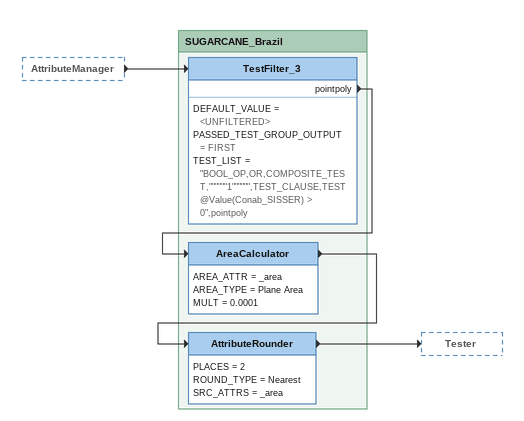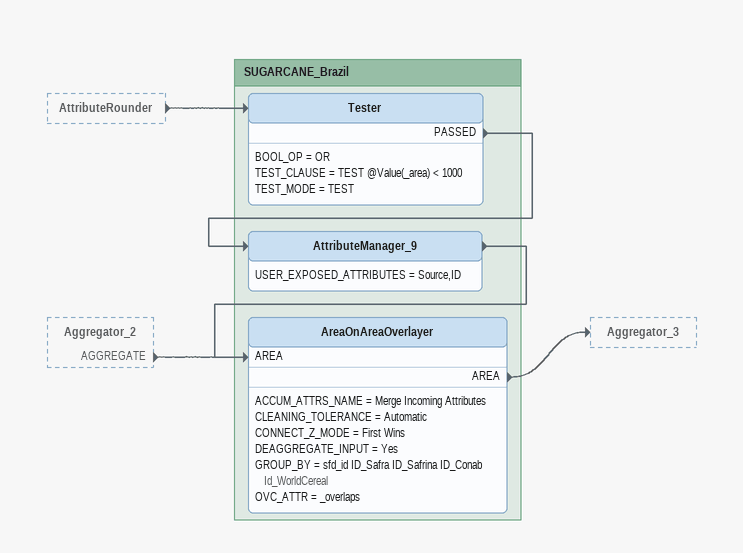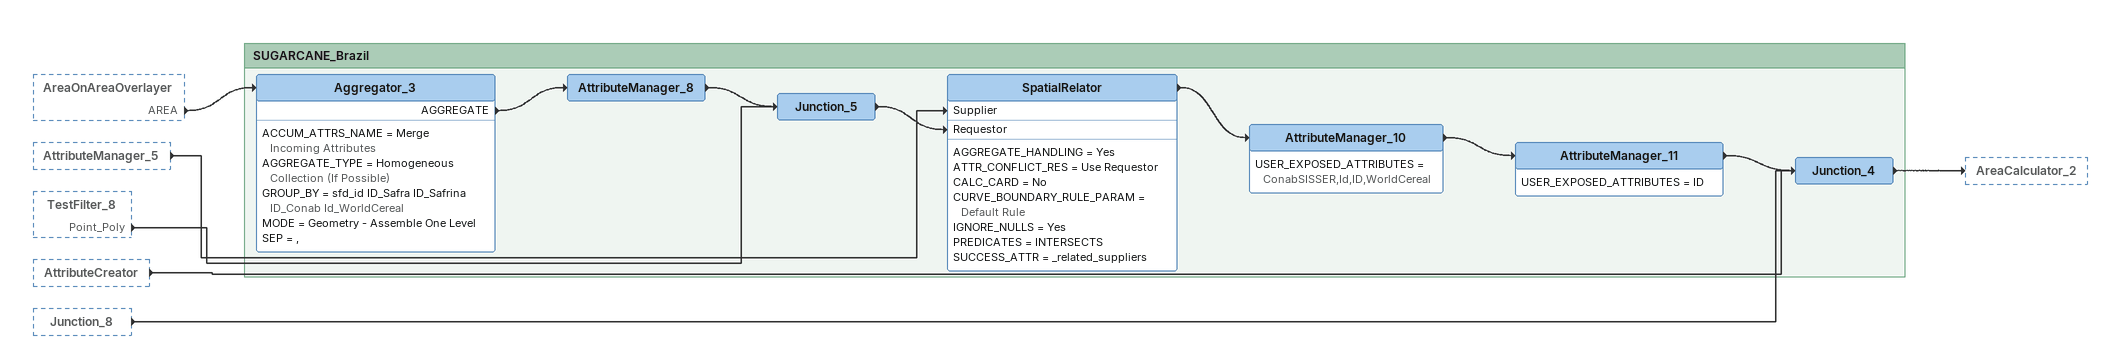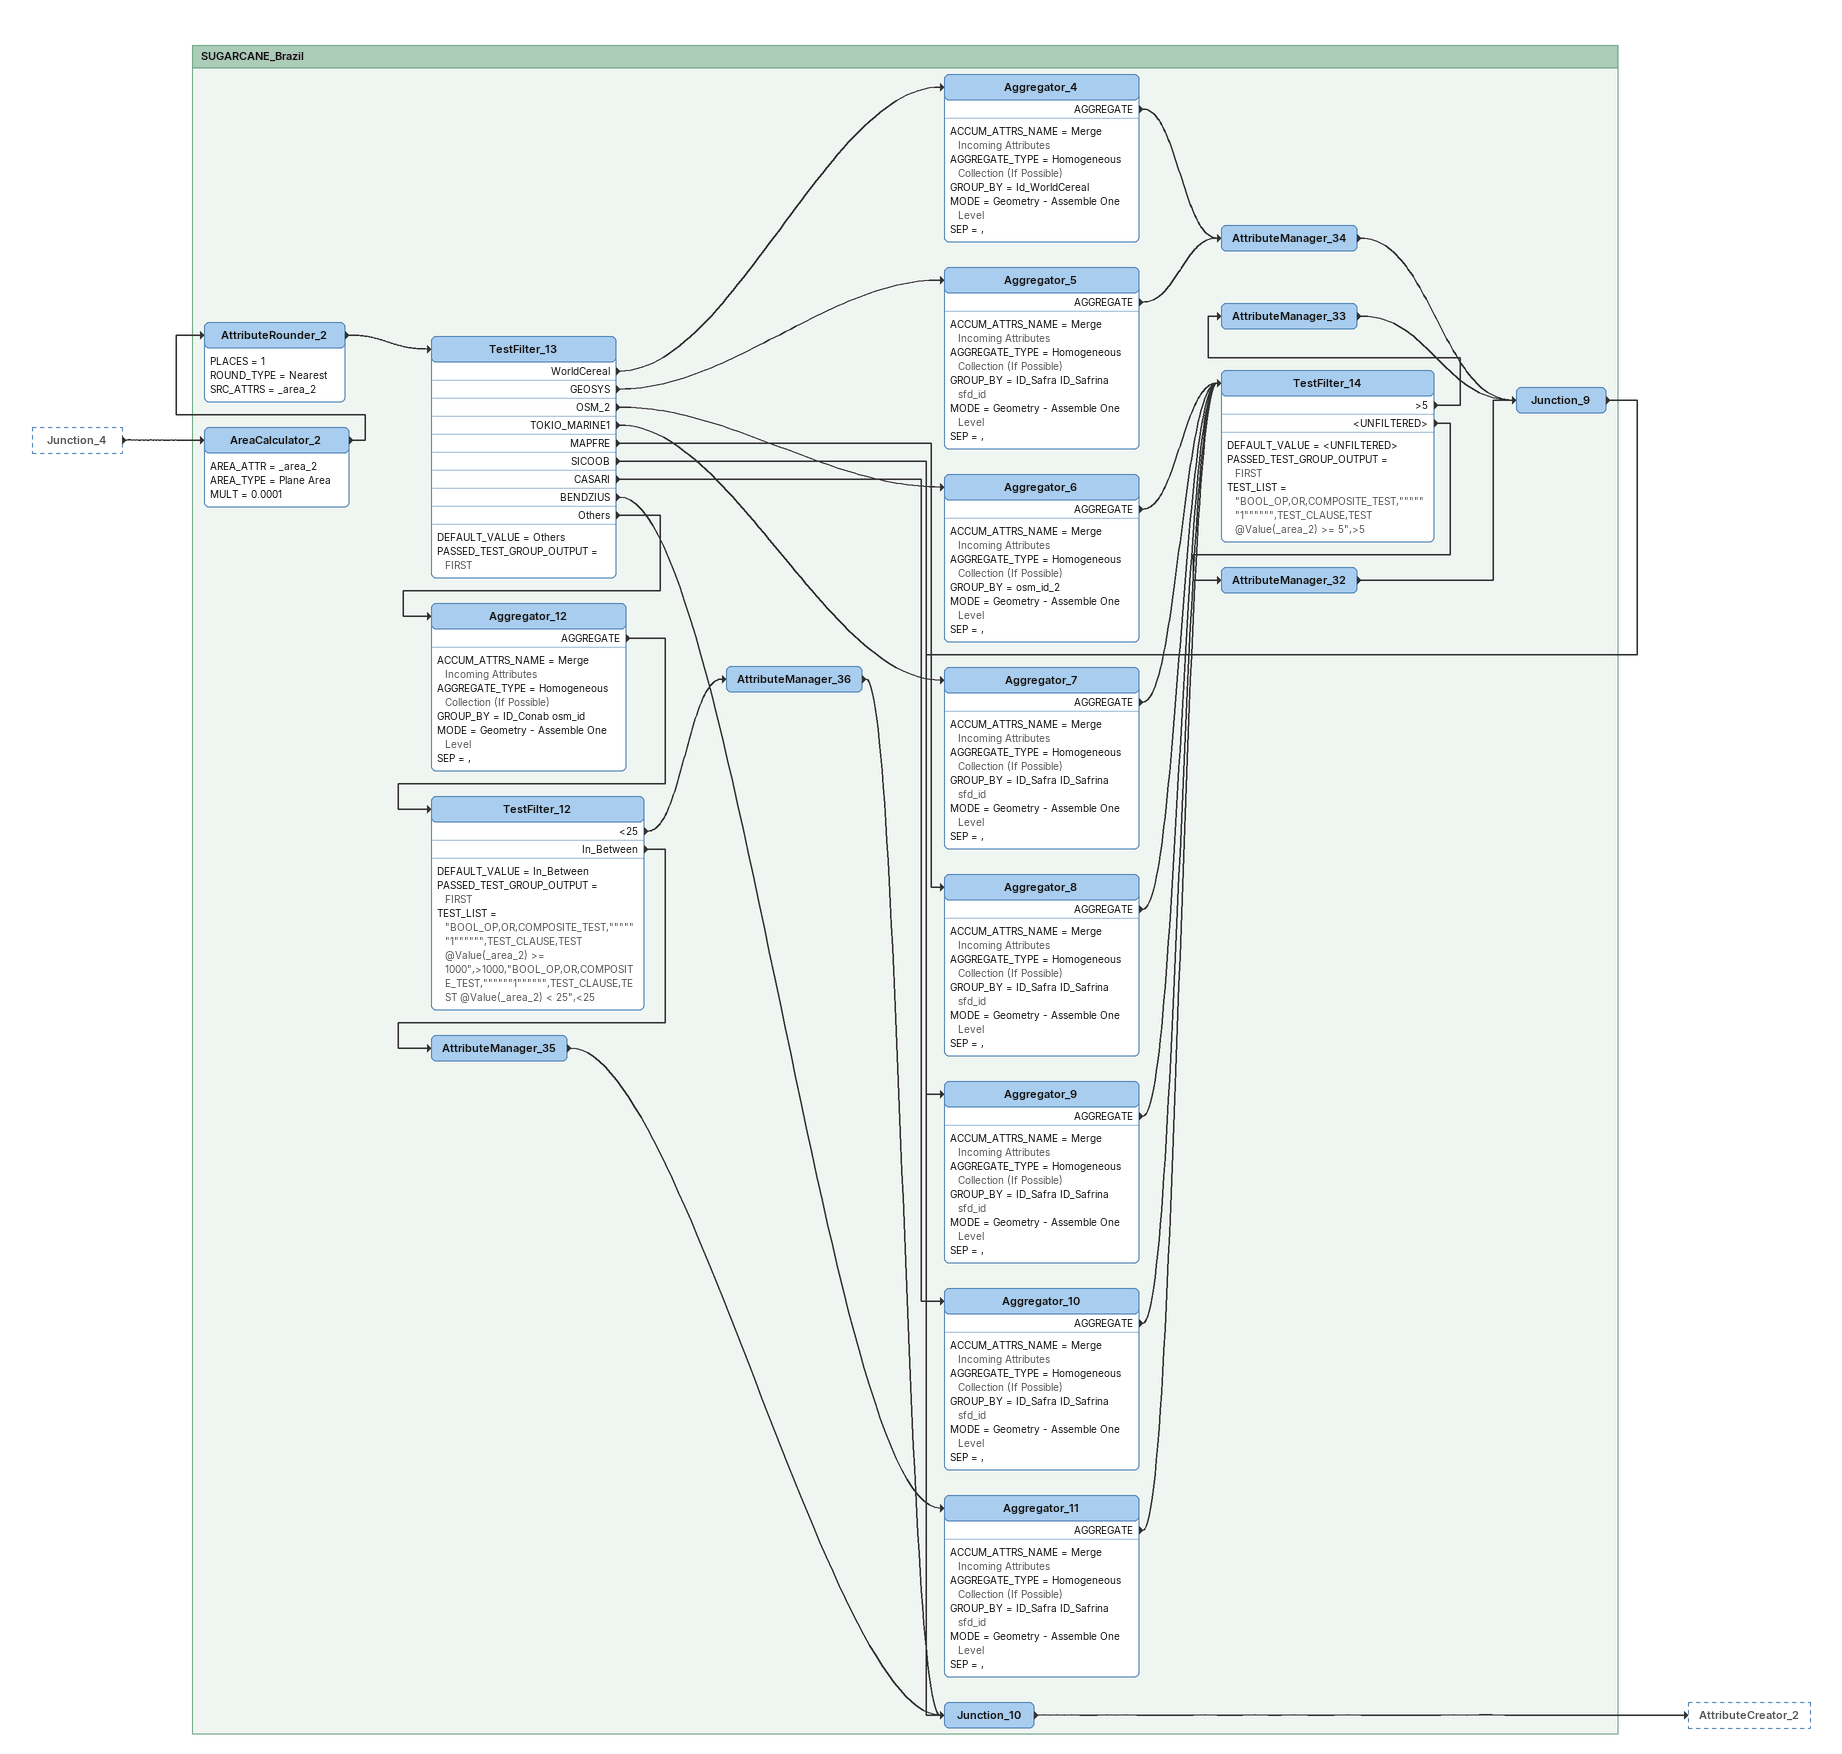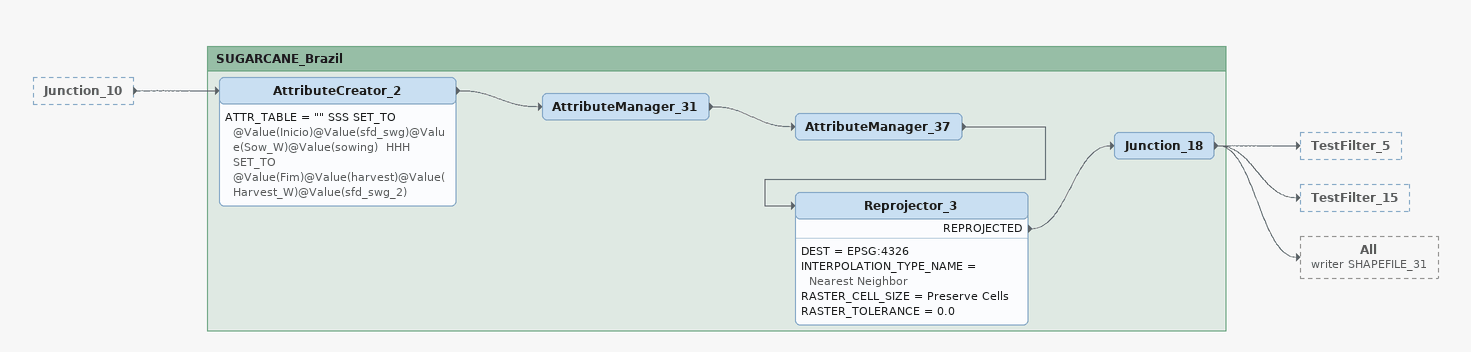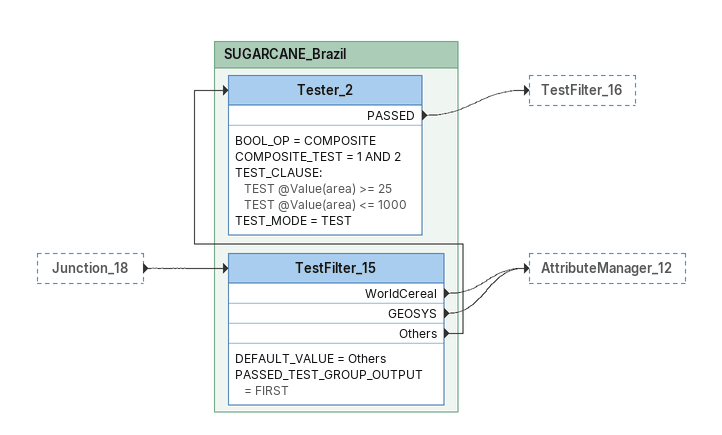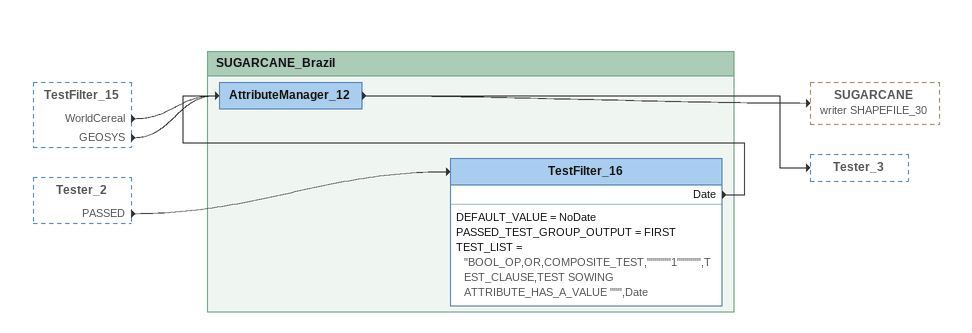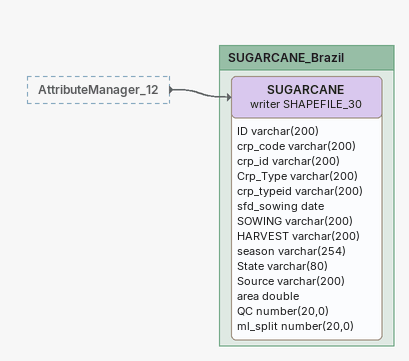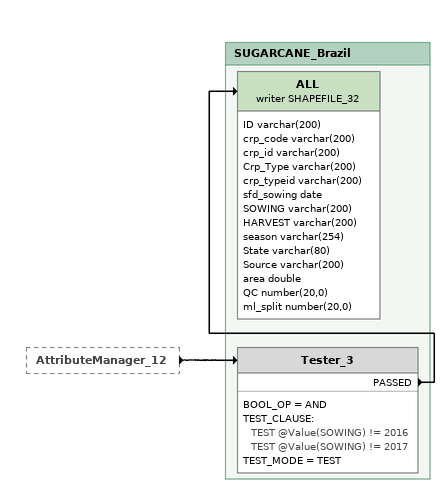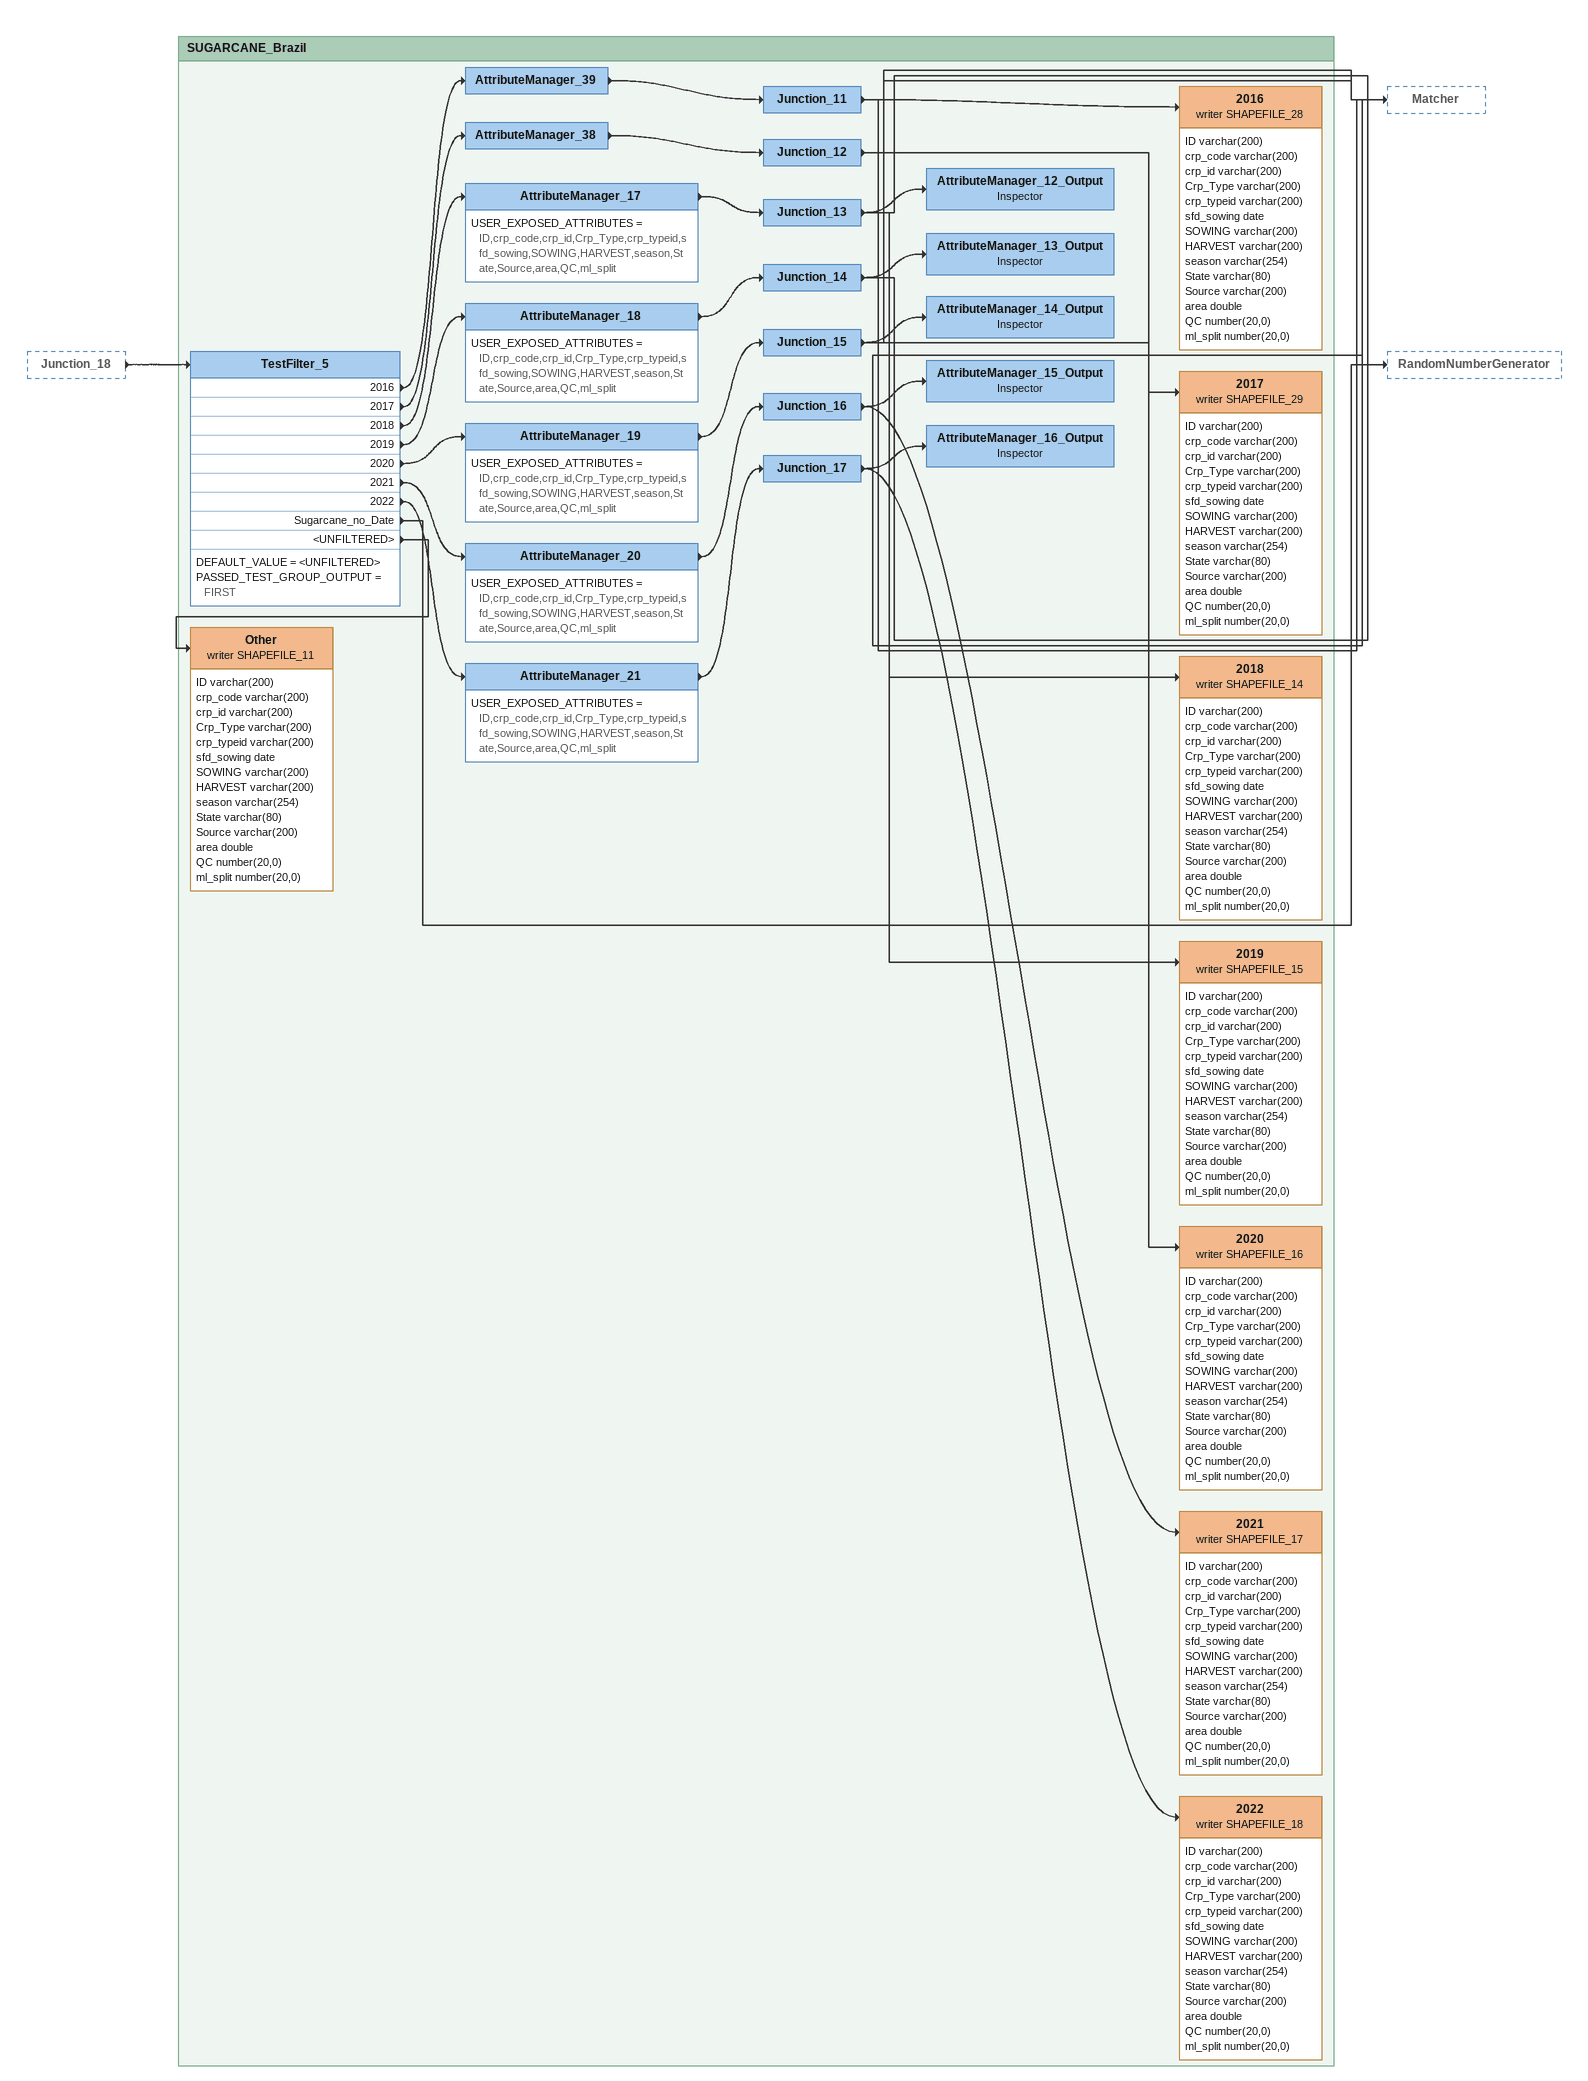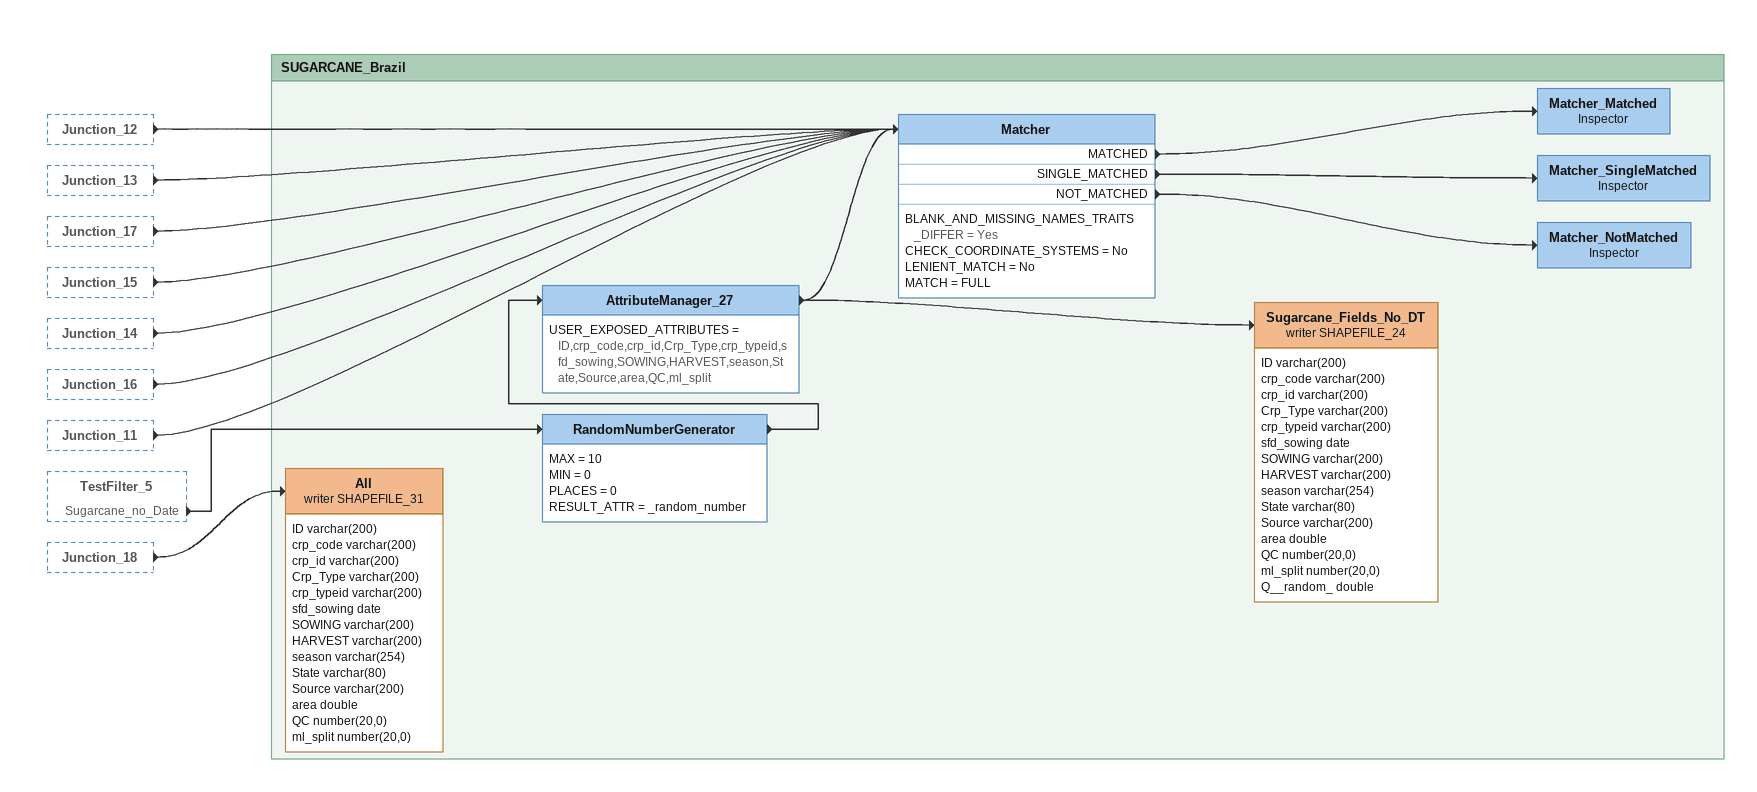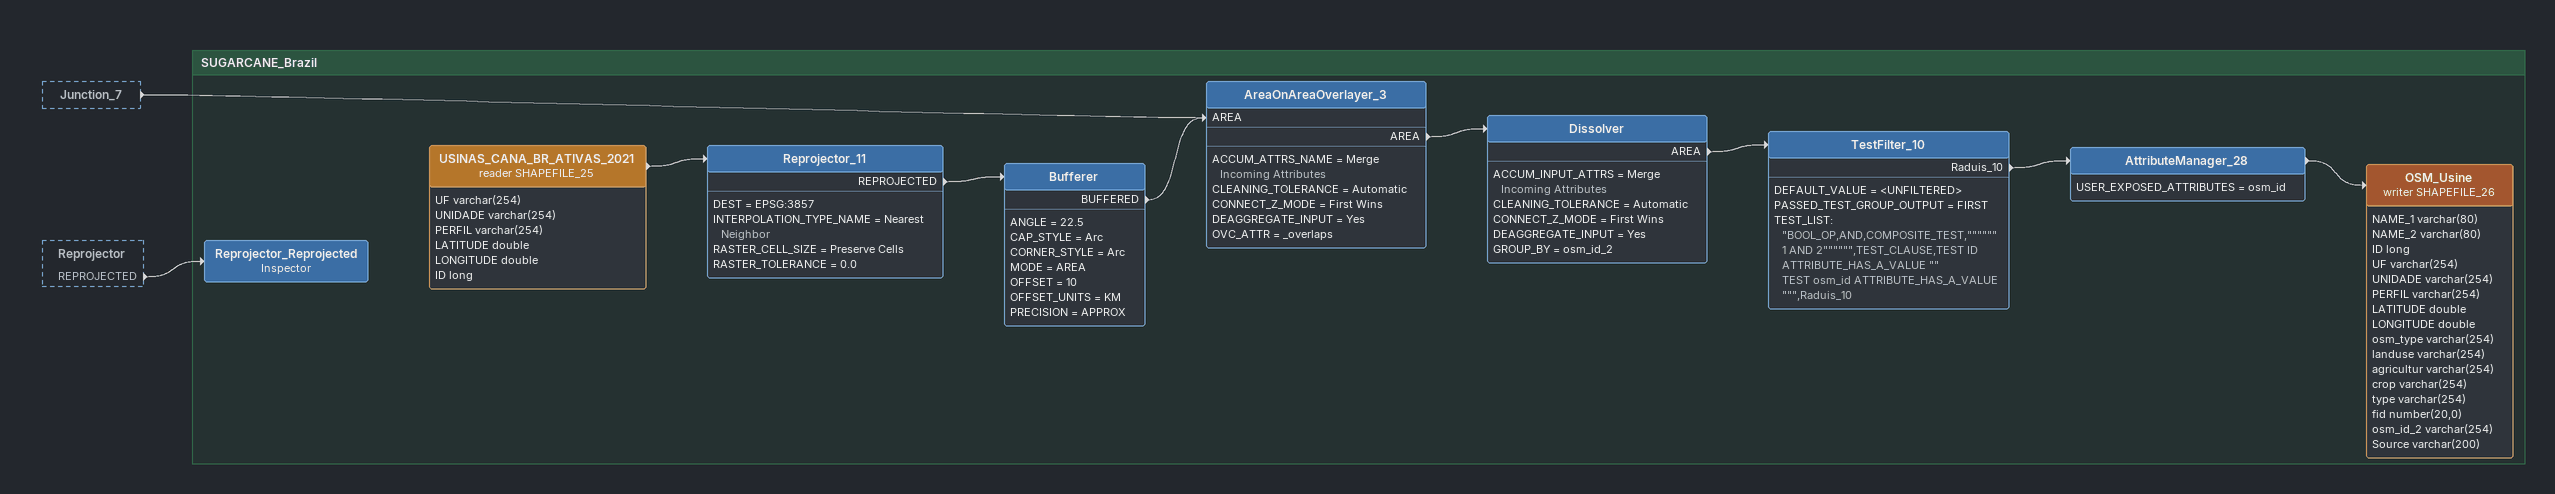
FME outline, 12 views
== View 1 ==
AttributeManager [outside]
    -> TestFilter_3

Bookmark: SUGARCANE_Brazil
TestFilter_3
    DEFAULT_VALUE = <UNFILTERED>
    PASSED_TEST_GROUP_OUTPUT = FIRST
    TEST_LIST = "BOOL_OP,OR,COMPOSITE_TEST,""""""1"""""",TEST_CLAUSE,TEST @Value(Conab_SISSER) > 0",pointpoly
    pointpoly -> AreaCalculator
AreaCalculator
    AREA_ATTR = _area
    AREA_TYPE = Plane Area
    MULT = 0.0001
    -> AttributeRounder
AttributeRounder
    PLACES = 2
    ROUND_TYPE = Nearest
    SRC_ATTRS = _area
    -> Tester

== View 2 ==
AttributeRounder [outside]
    -> Tester
Aggregator_2 [outside]
    AGGREGATE -> AreaOnAreaOverlayer [AREA]

Bookmark: SUGARCANE_Brazil
Tester
    BOOL_OP = OR
    TEST_CLAUSE = TEST @Value(_area) < 1000
    TEST_MODE = TEST
    PASSED -> AttributeManager_9
AttributeManager_9
    USER_EXPOSED_ATTRIBUTES = Source,ID
    -> AreaOnAreaOverlayer [AREA]
AreaOnAreaOverlayer
    ACCUM_ATTRS_NAME = Merge Incoming Attributes
    CLEANING_TOLERANCE = Automatic
    CONNECT_Z_MODE = First Wins
    DEAGGREGATE_INPUT = Yes
    GROUP_BY = sfd_id ID_Safra ID_Safrina ID_Conab Id_WorldCereal
    OVC_ATTR = _overlaps
    AREA -> Aggregator_3

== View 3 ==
AreaOnAreaOverlayer [outside]
    AREA -> Aggregator_3
AttributeManager_5 [outside]
    -> SpatialRelator [Supplier]
TestFilter_8 [outside]
    Point_Poly -> Junction_5
AttributeCreator [outside]
    -> Junction_4
Junction_8 [outside]
    -> Junction_4

Bookmark: SUGARCANE_Brazil
Aggregator_3
    ACCUM_ATTRS_NAME = Merge Incoming Attributes
    AGGREGATE_TYPE = Homogeneous Collection (If Possible)
    GROUP_BY = sfd_id ID_Safra ID_Safrina ID_Conab Id_WorldCereal
    MODE = Geometry - Assemble One Level
    SEP = ,
    AGGREGATE -> AttributeManager_8
AttributeManager_8
    -> Junction_5
Junction_5
    -> SpatialRelator [Requestor]
SpatialRelator
    AGGREGATE_HANDLING = Yes
    ATTR_CONFLICT_RES = Use Requestor
    CALC_CARD = No
    CURVE_BOUNDARY_RULE_PARAM = Default Rule
    IGNORE_NULLS = Yes
    PREDICATES = INTERSECTS
    SUCCESS_ATTR = _related_suppliers
    -> AttributeManager_10
AttributeManager_10
    USER_EXPOSED_ATTRIBUTES = ConabSISSER,Id,ID,WorldCereal
    -> AttributeManager_11
AttributeManager_11
    USER_EXPOSED_ATTRIBUTES = ID
    -> Junction_4
Junction_4
    -> AreaCalculator_2

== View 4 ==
Junction_4 [outside]
    -> AreaCalculator_2

Bookmark: SUGARCANE_Brazil
AreaCalculator_2
    AREA_ATTR = _area_2
    AREA_TYPE = Plane Area
    MULT = 0.0001
    -> AttributeRounder_2
AttributeRounder_2
    PLACES = 1
    ROUND_TYPE = Nearest
    SRC_ATTRS = _area_2
    -> TestFilter_13
TestFilter_13
    DEFAULT_VALUE = Others
    PASSED_TEST_GROUP_OUTPUT = FIRST
    WorldCereal -> Aggregator_4
    GEOSYS -> Aggregator_5
    OSM_2 -> Aggregator_6
    TOKIO_MARINE1 -> Aggregator_7
    MAPFRE -> Aggregator_8
    SICOOB -> Aggregator_9
    CASARI -> Aggregator_10
    BENDZIUS -> Aggregator_11
    Others -> Aggregator_12
Aggregator_4
    ACCUM_ATTRS_NAME = Merge Incoming Attributes
    AGGREGATE_TYPE = Homogeneous Collection (If Possible)
    GROUP_BY = Id_WorldCereal
    MODE = Geometry - Assemble One Level
    SEP = ,
    AGGREGATE -> AttributeManager_34
Aggregator_5
    ACCUM_ATTRS_NAME = Merge Incoming Attributes
    AGGREGATE_TYPE = Homogeneous Collection (If Possible)
    GROUP_BY = ID_Safra ID_Safrina sfd_id
    MODE = Geometry - Assemble One Level
    SEP = ,
    AGGREGATE -> AttributeManager_34
AttributeManager_34
    -> Junction_9
Aggregator_6
    ACCUM_ATTRS_NAME = Merge Incoming Attributes
    AGGREGATE_TYPE = Homogeneous Collection (If Possible)
    GROUP_BY = osm_id_2
    MODE = Geometry - Assemble One Level
    SEP = ,
    AGGREGATE -> TestFilter_14
Aggregator_7
    ACCUM_ATTRS_NAME = Merge Incoming Attributes
    AGGREGATE_TYPE = Homogeneous Collection (If Possible)
    GROUP_BY = ID_Safra ID_Safrina sfd_id
    MODE = Geometry - Assemble One Level
    SEP = ,
    AGGREGATE -> TestFilter_14
Aggregator_8
    ACCUM_ATTRS_NAME = Merge Incoming Attributes
    AGGREGATE_TYPE = Homogeneous Collection (If Possible)
    GROUP_BY = ID_Safra ID_Safrina sfd_id
    MODE = Geometry - Assemble One Level
    SEP = ,
    AGGREGATE -> TestFilter_14
Aggregator_9
    ACCUM_ATTRS_NAME = Merge Incoming Attributes
    AGGREGATE_TYPE = Homogeneous Collection (If Possible)
    GROUP_BY = ID_Safra ID_Safrina sfd_id
    MODE = Geometry - Assemble One Level
    SEP = ,
    AGGREGATE -> TestFilter_14
Aggregator_10
    ACCUM_ATTRS_NAME = Merge Incoming Attributes
    AGGREGATE_TYPE = Homogeneous Collection (If Possible)
    GROUP_BY = ID_Safra ID_Safrina sfd_id
    MODE = Geometry - Assemble One Level
    SEP = ,
    AGGREGATE -> TestFilter_14
Aggregator_11
    ACCUM_ATTRS_NAME = Merge Incoming Attributes
    AGGREGATE_TYPE = Homogeneous Collection (If Possible)
    GROUP_BY = ID_Safra ID_Safrina sfd_id
    MODE = Geometry - Assemble One Level
    SEP = ,
    AGGREGATE -> TestFilter_14
TestFilter_14
    DEFAULT_VALUE = <UNFILTERED>
    PASSED_TEST_GROUP_OUTPUT = FIRST
    TEST_LIST = "BOOL_OP,OR,COMPOSITE_TEST,""""""1"""""",TEST_CLAUSE,TEST @Value(_area_2) >= 5",>5
    >5 -> AttributeManager_33
    <UNFILTERED> -> AttributeManager_32
AttributeManager_33
    -> Junction_9
AttributeManager_32
    -> Junction_9
Junction_9
    -> Junction_10
Aggregator_12
    ACCUM_ATTRS_NAME = Merge Incoming Attributes
    AGGREGATE_TYPE = Homogeneous Collection (If Possible)
    GROUP_BY = ID_Conab osm_id
    MODE = Geometry - Assemble One Level
    SEP = ,
    AGGREGATE -> TestFilter_12
TestFilter_12
    DEFAULT_VALUE = In_Between
    PASSED_TEST_GROUP_OUTPUT = FIRST
    TEST_LIST = "BOOL_OP,OR,COMPOSITE_TEST,""""""1"""""",TEST_CLAUSE,TEST @Value(_area_2) >= 1000",>1000,"BOOL_OP,OR,COMPOSITE_TEST,""""""1"""""",TEST_CLAUSE,TEST @Value(_area_2) < 25",<25
    <25 -> AttributeManager_36
    In_Between -> AttributeManager_35
AttributeManager_36
    -> Junction_10
AttributeManager_35
    -> Junction_10
Junction_10
    -> AttributeCreator_2

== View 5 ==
Junction_10 [outside]
    -> AttributeCreator_2

Bookmark: SUGARCANE_Brazil
AttributeCreator_2
    ATTR_TABLE = "" SSS SET_TO @Value(Inicio)@Value(sfd_swg)@Value(Sow_W)@Value(sowing)  HHH SET_TO @Value(Fim)@Value(harvest)@Value(Harvest_W)@Value(sfd_swg_2)
    -> AttributeManager_31
AttributeManager_31
    -> AttributeManager_37
AttributeManager_37
    -> Reprojector_3
Reprojector_3
    DEST = EPSG:4326
    INTERPOLATION_TYPE_NAME = Nearest Neighbor
    RASTER_CELL_SIZE = Preserve Cells
    RASTER_TOLERANCE = 0.0
    REPROJECTED -> Junction_18
Junction_18
    -> TestFilter_5
    -> TestFilter_15
    -> All (writer SHAPEFILE_31)

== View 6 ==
Junction_18 [outside]
    -> TestFilter_15

Bookmark: SUGARCANE_Brazil
TestFilter_15
    DEFAULT_VALUE = Others
    PASSED_TEST_GROUP_OUTPUT = FIRST
    WorldCereal -> AttributeManager_12
    GEOSYS -> AttributeManager_12
    Others -> Tester_2
Tester_2
    BOOL_OP = COMPOSITE
    COMPOSITE_TEST = 1 AND 2
    TEST_CLAUSE:
      TEST @Value(area) >= 25
      TEST @Value(area) <= 1000
    TEST_MODE = TEST
    PASSED -> TestFilter_16

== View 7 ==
TestFilter_15 [outside]
    WorldCereal -> AttributeManager_12
    GEOSYS -> AttributeManager_12
Tester_2 [outside]
    PASSED -> TestFilter_16

Bookmark: SUGARCANE_Brazil
TestFilter_16
    DEFAULT_VALUE = NoDate
    PASSED_TEST_GROUP_OUTPUT = FIRST
    TEST_LIST = "BOOL_OP,OR,COMPOSITE_TEST,""""""1"""""",TEST_CLAUSE,TEST SOWING ATTRIBUTE_HAS_A_VALUE """,Date
    Date -> AttributeManager_12
AttributeManager_12
    -> SUGARCANE (writer SHAPEFILE_30)
    -> Tester_3

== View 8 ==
AttributeManager_12 [outside]
    -> SUGARCANE (writer SHAPEFILE_30)

Bookmark: SUGARCANE_Brazil
SUGARCANE (writer SHAPEFILE_30)
    attributes: ID varchar(200), crp_code varchar(200), crp_id varchar(200), Crp_Type varchar(200), crp_typeid varchar(200), sfd_sowing date, SOWING varchar(200), HARVEST varchar(200), season varchar(254), State varchar(80), Source varchar(200), area double, QC number(20,0), ml_split number(20,0)

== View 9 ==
AttributeManager_12 [outside]
    -> Tester_3

Bookmark: SUGARCANE_Brazil
Tester_3
    BOOL_OP = AND
    TEST_CLAUSE:
      TEST @Value(SOWING) != 2016
      TEST @Value(SOWING) != 2017
    TEST_MODE = TEST
    PASSED -> ALL (writer SHAPEFILE_32)
ALL (writer SHAPEFILE_32)
    attributes: ID varchar(200), crp_code varchar(200), crp_id varchar(200), Crp_Type varchar(200), crp_typeid varchar(200), sfd_sowing date, SOWING varchar(200), HARVEST varchar(200), season varchar(254), State varchar(80), Source varchar(200), area double, QC number(20,0), ml_split number(20,0)

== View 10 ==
Junction_18 [outside]
    -> TestFilter_5

Bookmark: SUGARCANE_Brazil
TestFilter_5
    DEFAULT_VALUE = <UNFILTERED>
    PASSED_TEST_GROUP_OUTPUT = FIRST
    2016 -> AttributeManager_39
    2017 -> AttributeManager_38
    2018 -> AttributeManager_17
    2019 -> AttributeManager_18
    2020 -> AttributeManager_19
    2021 -> AttributeManager_20
    2022 -> AttributeManager_21
    Sugarcane_no_Date -> RandomNumberGenerator
    <UNFILTERED> -> Other (writer SHAPEFILE_11)
AttributeManager_39
    -> Junction_11
Junction_11
    -> 2016 (writer SHAPEFILE_28)
    -> Matcher
2016 (writer SHAPEFILE_28)
    attributes: ID varchar(200), crp_code varchar(200), crp_id varchar(200), Crp_Type varchar(200), crp_typeid varchar(200), sfd_sowing date, SOWING varchar(200), HARVEST varchar(200), season varchar(254), State varchar(80), Source varchar(200), area double, QC number(20,0), ml_split number(20,0)
AttributeManager_38
    -> Junction_12
Junction_12
    -> 2017 (writer SHAPEFILE_29)
    -> Matcher
2017 (writer SHAPEFILE_29)
    attributes: ID varchar(200), crp_code varchar(200), crp_id varchar(200), Crp_Type varchar(200), crp_typeid varchar(200), sfd_sowing date, SOWING varchar(200), HARVEST varchar(200), season varchar(254), State varchar(80), Source varchar(200), area double, QC number(20,0), ml_split number(20,0)
AttributeManager_17
    USER_EXPOSED_ATTRIBUTES = ID,crp_code,crp_id,Crp_Type,crp_typeid,sfd_sowing,SOWING,HARVEST,season,State,Source,area,QC,ml_split
    -> Junction_13
Junction_13
    -> 2018 (writer SHAPEFILE_14)
    -> Matcher
    -> AttributeManager_12_Output
AttributeManager_12_Output: Inspector
2018 (writer SHAPEFILE_14)
    attributes: ID varchar(200), crp_code varchar(200), crp_id varchar(200), Crp_Type varchar(200), crp_typeid varchar(200), sfd_sowing date, SOWING varchar(200), HARVEST varchar(200), season varchar(254), State varchar(80), Source varchar(200), area double, QC number(20,0), ml_split number(20,0)
AttributeManager_18
    USER_EXPOSED_ATTRIBUTES = ID,crp_code,crp_id,Crp_Type,crp_typeid,sfd_sowing,SOWING,HARVEST,season,State,Source,area,QC,ml_split
    -> Junction_14
Junction_14
    -> 2019 (writer SHAPEFILE_15)
    -> AttributeManager_13_Output
    -> Matcher
AttributeManager_13_Output: Inspector
2019 (writer SHAPEFILE_15)
    attributes: ID varchar(200), crp_code varchar(200), crp_id varchar(200), Crp_Type varchar(200), crp_typeid varchar(200), sfd_sowing date, SOWING varchar(200), HARVEST varchar(200), season varchar(254), State varchar(80), Source varchar(200), area double, QC number(20,0), ml_split number(20,0)
AttributeManager_19
    USER_EXPOSED_ATTRIBUTES = ID,crp_code,crp_id,Crp_Type,crp_typeid,sfd_sowing,SOWING,HARVEST,season,State,Source,area,QC,ml_split
    -> Junction_15
Junction_15
    -> 2020 (writer SHAPEFILE_16)
    -> AttributeManager_14_Output
    -> Matcher
AttributeManager_14_Output: Inspector
2020 (writer SHAPEFILE_16)
    attributes: ID varchar(200), crp_code varchar(200), crp_id varchar(200), Crp_Type varchar(200), crp_typeid varchar(200), sfd_sowing date, SOWING varchar(200), HARVEST varchar(200), season varchar(254), State varchar(80), Source varchar(200), area double, QC number(20,0), ml_split number(20,0)
AttributeManager_20
    USER_EXPOSED_ATTRIBUTES = ID,crp_code,crp_id,Crp_Type,crp_typeid,sfd_sowing,SOWING,HARVEST,season,State,Source,area,QC,ml_split
    -> Junction_16
Junction_16
    -> 2021 (writer SHAPEFILE_17)
    -> AttributeManager_15_Output
    -> Matcher
AttributeManager_15_Output: Inspector
2021 (writer SHAPEFILE_17)
    attributes: ID varchar(200), crp_code varchar(200), crp_id varchar(200), Crp_Type varchar(200), crp_typeid varchar(200), sfd_sowing date, SOWING varchar(200), HARVEST varchar(200), season varchar(254), State varchar(80), Source varchar(200), area double, QC number(20,0), ml_split number(20,0)
AttributeManager_21
    USER_EXPOSED_ATTRIBUTES = ID,crp_code,crp_id,Crp_Type,crp_typeid,sfd_sowing,SOWING,HARVEST,season,State,Source,area,QC,ml_split
    -> Junction_17
Junction_17
    -> 2022 (writer SHAPEFILE_18)
    -> AttributeManager_16_Output
    -> Matcher
AttributeManager_16_Output: Inspector
2022 (writer SHAPEFILE_18)
    attributes: ID varchar(200), crp_code varchar(200), crp_id varchar(200), Crp_Type varchar(200), crp_typeid varchar(200), sfd_sowing date, SOWING varchar(200), HARVEST varchar(200), season varchar(254), State varchar(80), Source varchar(200), area double, QC number(20,0), ml_split number(20,0)
Other (writer SHAPEFILE_11)
    attributes: ID varchar(200), crp_code varchar(200), crp_id varchar(200), Crp_Type varchar(200), crp_typeid varchar(200), sfd_sowing date, SOWING varchar(200), HARVEST varchar(200), season varchar(254), State varchar(80), Source varchar(200), area double, QC number(20,0), ml_split number(20,0)

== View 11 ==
Junction_12 [outside]
    -> Matcher
Junction_13 [outside]
    -> Matcher
Junction_17 [outside]
    -> Matcher
Junction_15 [outside]
    -> Matcher
Junction_14 [outside]
    -> Matcher
Junction_16 [outside]
    -> Matcher
Junction_11 [outside]
    -> Matcher
TestFilter_5 [outside]
    Sugarcane_no_Date -> RandomNumberGenerator
Junction_18 [outside]
    -> All (writer SHAPEFILE_31)

Bookmark: SUGARCANE_Brazil
RandomNumberGenerator
    MAX = 10
    MIN = 0
    PLACES = 0
    RESULT_ATTR = _random_number
    -> AttributeManager_27
AttributeManager_27
    USER_EXPOSED_ATTRIBUTES = ID,crp_code,crp_id,Crp_Type,crp_typeid,sfd_sowing,SOWING,HARVEST,season,State,Source,area,QC,ml_split
    -> Sugarcane_Fields_No_DT (writer SHAPEFILE_24)
    -> Matcher
Matcher
    BLANK_AND_MISSING_NAMES_TRAITS_DIFFER = Yes
    CHECK_COORDINATE_SYSTEMS = No
    LENIENT_MATCH = No
    MATCH = FULL
    MATCHED -> Matcher_Matched
    SINGLE_MATCHED -> Matcher_SingleMatched
    NOT_MATCHED -> Matcher_NotMatched
Matcher_Matched: Inspector
Matcher_SingleMatched: Inspector
Matcher_NotMatched: Inspector
Sugarcane_Fields_No_DT (writer SHAPEFILE_24)
    attributes: ID varchar(200), crp_code varchar(200), crp_id varchar(200), Crp_Type varchar(200), crp_typeid varchar(200), sfd_sowing date, SOWING varchar(200), HARVEST varchar(200), season varchar(254), State varchar(80), Source varchar(200), area double, QC number(20,0), ml_split number(20,0), Q__random_ double
All (writer SHAPEFILE_31)
    attributes: ID varchar(200), crp_code varchar(200), crp_id varchar(200), Crp_Type varchar(200), crp_typeid varchar(200), sfd_sowing date, SOWING varchar(200), HARVEST varchar(200), season varchar(254), State varchar(80), Source varchar(200), area double, QC number(20,0), ml_split number(20,0)

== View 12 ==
Junction_7 [outside]
    -> AreaOnAreaOverlayer_3 [AREA]
Reprojector [outside]
    REPROJECTED -> Reprojector_Reprojected

Bookmark: SUGARCANE_Brazil
Reprojector_Reprojected: Inspector
USINAS_CANA_BR_ATIVAS_2021 (reader SHAPEFILE_25)
    attributes: UF varchar(254), UNIDADE varchar(254), PERFIL varchar(254), LATITUDE double, LONGITUDE double, ID long
    -> Reprojector_11
Reprojector_11
    DEST = EPSG:3857
    INTERPOLATION_TYPE_NAME = Nearest Neighbor
    RASTER_CELL_SIZE = Preserve Cells
    RASTER_TOLERANCE = 0.0
    REPROJECTED -> Bufferer
Bufferer
    ANGLE = 22.5
    CAP_STYLE = Arc
    CORNER_STYLE = Arc
    MODE = AREA
    OFFSET = 10
    OFFSET_UNITS = KM
    PRECISION = APPROX
    BUFFERED -> AreaOnAreaOverlayer_3 [AREA]
AreaOnAreaOverlayer_3
    ACCUM_ATTRS_NAME = Merge Incoming Attributes
    CLEANING_TOLERANCE = Automatic
    CONNECT_Z_MODE = First Wins
    DEAGGREGATE_INPUT = Yes
    OVC_ATTR = _overlaps
    AREA -> Dissolver
Dissolver
    ACCUM_INPUT_ATTRS = Merge Incoming Attributes
    CLEANING_TOLERANCE = Automatic
    CONNECT_Z_MODE = First Wins
    DEAGGREGATE_INPUT = Yes
    GROUP_BY = osm_id_2
    AREA -> TestFilter_10
TestFilter_10
    DEFAULT_VALUE = <UNFILTERED>
    PASSED_TEST_GROUP_OUTPUT = FIRST
    TEST_LIST:
      "BOOL_OP,AND,COMPOSITE_TEST,""""""1 AND 2"""""",TEST_CLAUSE,TEST ID ATTRIBUTE_HAS_A_VALUE ""
      TEST osm_id ATTRIBUTE_HAS_A_VALUE """,Raduis_10
    Raduis_10 -> AttributeManager_28
AttributeManager_28
    USER_EXPOSED_ATTRIBUTES = osm_id
    -> OSM_Usine (writer SHAPEFILE_26)
OSM_Usine (writer SHAPEFILE_26)
    attributes: NAME_1 varchar(80), NAME_2 varchar(80), ID long, UF varchar(254), UNIDADE varchar(254), PERFIL varchar(254), LATITUDE double, LONGITUDE double, osm_type varchar(254), landuse varchar(254), agricultur varchar(254), crop varchar(254), type varchar(254), fid number(20,0), osm_id_2 varchar(254), Source varchar(200)
